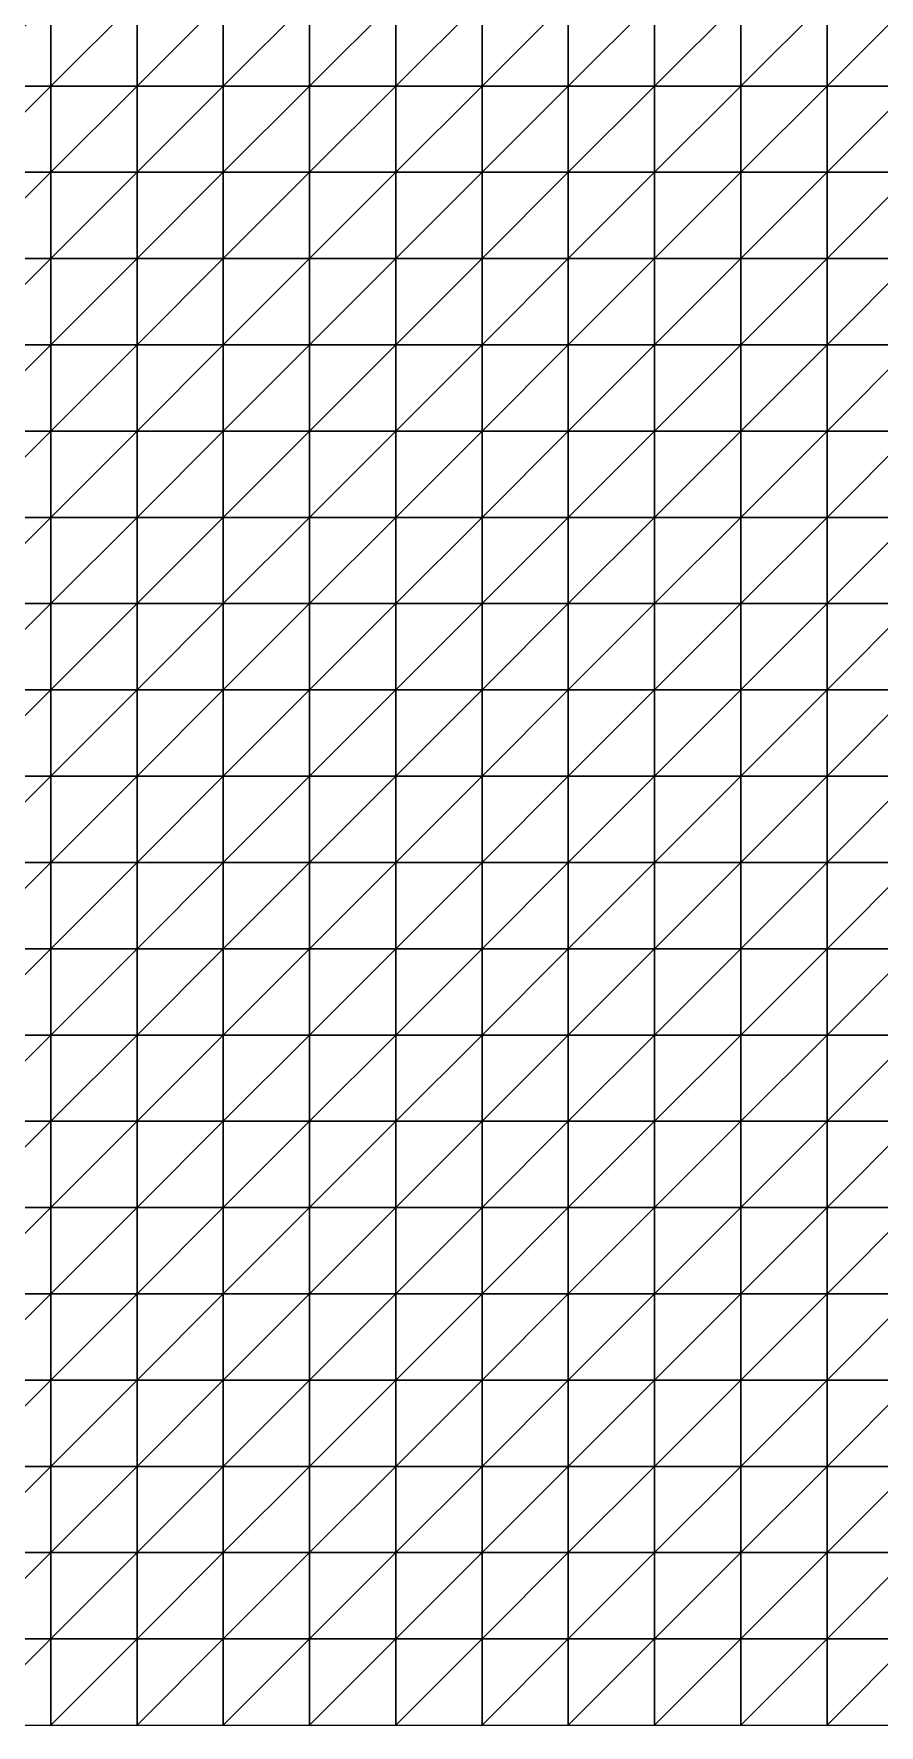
# Model space of a CAD drawing. Header units: metres. Extents: x 351000 to 353000, y 7455000 to 7457000.
# Drawn here: x 351245.1 to 351490.1, y 7455000 to 7455490.1 of the extents above; entities that cross this region are included whole.
import ezdxf

# ---------------------------------------------------------------- set-up
doc = ezdxf.new("R2010")
doc.units = ezdxf.units.M

msp = doc.modelspace()

# ---------------------------------------------------------------- linework, layer by layer
at = {"layer": 'BASE_OF_LEACHED_CAP_BOLC'}
for points in [[(351225, 7455475, 1185.49), (351250, 7455475, 1190.84), (351250, 7455500, 1188.59)], [(351225, 7455475, 1185.49), (351250, 7455500, 1188.59), (351225, 7455500, 1183.49)], [(351250, 7455475, 1190.84), (351275, 7455475, 1197.36), (351275, 7455500, 1195.37)], [(351250, 7455475, 1190.84), (351275, 7455500, 1195.37), (351250, 7455500, 1188.59)], [(351275, 7455475, 1197.36), (351300, 7455475, 1203.78), (351300, 7455500, 1202.54)], [(351275, 7455475, 1197.36), (351300, 7455500, 1202.54), (351275, 7455500, 1195.37)], [(351300, 7455475, 1203.78), (351325, 7455475, 1208.96), (351325, 7455500, 1208.81)], [(351300, 7455475, 1203.78), (351325, 7455500, 1208.81), (351300, 7455500, 1202.54)], [(351325, 7455475, 1208.96), (351350, 7455475, 1212.19), (351350, 7455500, 1213.22)], [(351325, 7455475, 1208.96), (351350, 7455500, 1213.22), (351325, 7455500, 1208.81)], [(351350, 7455475, 1212.19), (351375, 7455475, 1213.37), (351375, 7455500, 1215.43)], [(351350, 7455475, 1212.19), (351375, 7455500, 1215.43), (351350, 7455500, 1213.22)], [(351375, 7455475, 1213.37), (351400, 7455475, 1213), (351400, 7455500, 1215.73)], [(351375, 7455475, 1213.37), (351400, 7455500, 1215.73), (351375, 7455500, 1215.43)], [(351400, 7455475, 1213), (351425, 7455475, 1211.97), (351425, 7455500, 1214.85)], [(351400, 7455475, 1213), (351425, 7455500, 1214.85), (351400, 7455500, 1215.73)], [(351425, 7455475, 1211.97), (351450, 7455475, 1211.22), (351450, 7455500, 1213.76)], [(351425, 7455475, 1211.97), (351450, 7455500, 1213.76), (351425, 7455500, 1214.85)], [(351450, 7455475, 1211.22), (351475, 7455475, 1211.49), (351475, 7455500, 1213.32)], [(351450, 7455475, 1211.22), (351475, 7455500, 1213.32), (351450, 7455500, 1213.76)], [(351475, 7455475, 1211.49), (351500, 7455475, 1213.04), (351500, 7455500, 1213.97)], [(351475, 7455475, 1211.49), (351500, 7455500, 1213.97), (351475, 7455500, 1213.32)], [(351225, 7455450, 1189.82), (351250, 7455450, 1195.02), (351250, 7455475, 1190.84)], [(351225, 7455450, 1189.82), (351250, 7455475, 1190.84), (351225, 7455475, 1185.49)], [(351250, 7455450, 1195.02), (351275, 7455450, 1200.8), (351275, 7455475, 1197.36)], [(351250, 7455450, 1195.02), (351275, 7455475, 1197.36), (351250, 7455475, 1190.84)], [(351275, 7455450, 1200.8), (351300, 7455450, 1206), (351300, 7455475, 1203.78)], [(351275, 7455450, 1200.8), (351300, 7455475, 1203.78), (351275, 7455475, 1197.36)], [(351300, 7455450, 1206), (351325, 7455450, 1209.66), (351325, 7455475, 1208.96)], [(351300, 7455450, 1206), (351325, 7455475, 1208.96), (351300, 7455475, 1203.78)], [(351325, 7455450, 1209.66), (351350, 7455450, 1211.36), (351350, 7455475, 1212.19)], [(351325, 7455450, 1209.66), (351350, 7455475, 1212.19), (351325, 7455475, 1208.96)], [(351350, 7455450, 1211.36), (351375, 7455450, 1211.29), (351375, 7455475, 1213.37)], [(351350, 7455450, 1211.36), (351375, 7455475, 1213.37), (351350, 7455475, 1212.19)], [(351375, 7455450, 1211.29), (351400, 7455450, 1210.16), (351400, 7455475, 1213)], [(351375, 7455450, 1211.29), (351400, 7455475, 1213), (351375, 7455475, 1213.37)], [(351400, 7455450, 1210.16), (351425, 7455450, 1208.97), (351425, 7455475, 1211.97)], [(351400, 7455450, 1210.16), (351425, 7455475, 1211.97), (351400, 7455475, 1213)], [(351425, 7455450, 1208.97), (351450, 7455450, 1208.64), (351450, 7455475, 1211.22)], [(351425, 7455450, 1208.97), (351450, 7455475, 1211.22), (351425, 7455475, 1211.97)], [(351450, 7455450, 1208.64), (351475, 7455450, 1209.77), (351475, 7455475, 1211.49)], [(351450, 7455450, 1208.64), (351475, 7455475, 1211.49), (351450, 7455475, 1211.22)], [(351475, 7455450, 1209.77), (351500, 7455450, 1212.38), (351500, 7455475, 1213.04)], [(351475, 7455450, 1209.77), (351500, 7455475, 1213.04), (351475, 7455475, 1211.49)], [(351225, 7455425, 1195.57), (351250, 7455425, 1200.26), (351250, 7455450, 1195.02)], [(351225, 7455425, 1195.57), (351250, 7455450, 1195.02), (351225, 7455450, 1189.82)], [(351250, 7455425, 1200.26), (351275, 7455425, 1204.97), (351275, 7455450, 1200.8)], [(351250, 7455425, 1200.26), (351275, 7455450, 1200.8), (351250, 7455450, 1195.02)], [(351275, 7455425, 1204.97), (351300, 7455425, 1208.64), (351300, 7455450, 1206)], [(351275, 7455425, 1204.97), (351300, 7455450, 1206), (351275, 7455450, 1200.8)], [(351300, 7455425, 1208.64), (351325, 7455425, 1210.57), (351325, 7455450, 1209.66)], [(351300, 7455425, 1208.64), (351325, 7455450, 1209.66), (351300, 7455450, 1206)], [(351325, 7455425, 1210.57), (351350, 7455425, 1210.63), (351350, 7455450, 1211.36)], [(351325, 7455425, 1210.57), (351350, 7455450, 1211.36), (351325, 7455450, 1209.66)], [(351350, 7455425, 1210.63), (351375, 7455425, 1209.31), (351375, 7455450, 1211.29)], [(351350, 7455425, 1210.63), (351375, 7455450, 1211.29), (351350, 7455450, 1211.36)], [(351375, 7455425, 1209.31), (351400, 7455425, 1207.52), (351400, 7455450, 1210.16)], [(351375, 7455425, 1209.31), (351400, 7455450, 1210.16), (351375, 7455450, 1211.29)], [(351400, 7455425, 1207.52), (351425, 7455425, 1206.32), (351425, 7455450, 1208.97)], [(351400, 7455425, 1207.52), (351425, 7455450, 1208.97), (351400, 7455450, 1210.16)], [(351425, 7455425, 1206.32), (351450, 7455425, 1206.6), (351450, 7455450, 1208.64)], [(351425, 7455425, 1206.32), (351450, 7455450, 1208.64), (351425, 7455450, 1208.97)], [(351450, 7455425, 1206.6), (351475, 7455425, 1208.76), (351475, 7455450, 1209.77)], [(351450, 7455425, 1206.6), (351475, 7455450, 1209.77), (351450, 7455450, 1208.64)], [(351475, 7455425, 1208.76), (351500, 7455425, 1212.63), (351500, 7455450, 1212.38)], [(351475, 7455425, 1208.76), (351500, 7455450, 1212.38), (351475, 7455450, 1209.77)], [(351225, 7455400, 1201.69), (351250, 7455400, 1205.67), (351250, 7455425, 1200.26)], [(351225, 7455400, 1201.69), (351250, 7455425, 1200.26), (351225, 7455425, 1195.57)], [(351250, 7455400, 1205.67), (351275, 7455400, 1209.16), (351275, 7455425, 1204.97)], [(351250, 7455400, 1205.67), (351275, 7455425, 1204.97), (351250, 7455425, 1200.26)], [(351275, 7455400, 1209.16), (351300, 7455400, 1211.26), (351300, 7455425, 1208.64)], [(351275, 7455400, 1209.16), (351300, 7455425, 1208.64), (351275, 7455425, 1204.97)], [(351300, 7455400, 1211.26), (351325, 7455400, 1211.53), (351325, 7455425, 1210.57)], [(351300, 7455400, 1211.26), (351325, 7455425, 1210.57), (351300, 7455425, 1208.64)], [(351325, 7455400, 1211.53), (351350, 7455400, 1210.12), (351350, 7455425, 1210.63)], [(351325, 7455400, 1211.53), (351350, 7455425, 1210.63), (351325, 7455425, 1210.57)], [(351350, 7455400, 1210.12), (351375, 7455400, 1207.79), (351375, 7455425, 1209.31)], [(351350, 7455400, 1210.12), (351375, 7455425, 1209.31), (351350, 7455425, 1210.63)], [(351375, 7455400, 1207.79), (351400, 7455400, 1205.61), (351400, 7455425, 1207.52)], [(351375, 7455400, 1207.79), (351400, 7455425, 1207.52), (351375, 7455425, 1209.31)], [(351400, 7455400, 1205.61), (351425, 7455400, 1204.69), (351425, 7455425, 1206.32)], [(351400, 7455400, 1205.61), (351425, 7455425, 1206.32), (351400, 7455425, 1207.52)], [(351425, 7455400, 1204.69), (351450, 7455400, 1205.79), (351450, 7455425, 1206.6)], [(351425, 7455400, 1204.69), (351450, 7455425, 1206.6), (351425, 7455425, 1206.32)], [(351450, 7455400, 1205.79), (351475, 7455400, 1209.16), (351475, 7455425, 1208.76)], [(351450, 7455400, 1205.79), (351475, 7455425, 1208.76), (351450, 7455425, 1206.6)], [(351475, 7455400, 1209.16), (351500, 7455400, 1214.38), (351500, 7455425, 1212.63)], [(351475, 7455400, 1209.16), (351500, 7455425, 1212.63), (351475, 7455425, 1208.76)], [(351225, 7455375, 1207.26), (351250, 7455375, 1210.54), (351250, 7455400, 1205.67)], [(351225, 7455375, 1207.26), (351250, 7455400, 1205.67), (351225, 7455400, 1201.69)], [(351250, 7455375, 1210.54), (351275, 7455375, 1212.92), (351275, 7455400, 1209.16)], [(351250, 7455375, 1210.54), (351275, 7455400, 1209.16), (351250, 7455400, 1205.67)], [(351275, 7455375, 1212.92), (351300, 7455375, 1213.59), (351300, 7455400, 1211.26)], [(351275, 7455375, 1212.92), (351300, 7455400, 1211.26), (351275, 7455400, 1209.16)], [(351300, 7455375, 1213.59), (351325, 7455375, 1212.61), (351325, 7455400, 1211.53)], [(351300, 7455375, 1213.59), (351325, 7455400, 1211.53), (351300, 7455400, 1211.26)], [(351325, 7455375, 1212.61), (351350, 7455375, 1210.14), (351350, 7455400, 1210.12)], [(351325, 7455375, 1212.61), (351350, 7455400, 1210.12), (351325, 7455400, 1211.53)], [(351350, 7455375, 1210.14), (351375, 7455375, 1207.22), (351375, 7455400, 1207.79)], [(351350, 7455375, 1210.14), (351375, 7455400, 1207.79), (351350, 7455400, 1210.12)], [(351375, 7455375, 1207.22), (351400, 7455375, 1205.05), (351400, 7455400, 1205.61)], [(351375, 7455375, 1207.22), (351400, 7455400, 1205.61), (351375, 7455400, 1207.79)], [(351400, 7455375, 1205.05), (351425, 7455375, 1204.7), (351425, 7455400, 1204.69)], [(351400, 7455375, 1205.05), (351425, 7455400, 1204.69), (351400, 7455400, 1205.61)], [(351425, 7455375, 1204.7), (351450, 7455375, 1206.83), (351450, 7455400, 1205.79)], [(351425, 7455375, 1204.7), (351450, 7455400, 1205.79), (351425, 7455400, 1204.69)], [(351450, 7455375, 1206.83), (351475, 7455375, 1211.47), (351475, 7455400, 1209.16)], [(351450, 7455375, 1206.83), (351475, 7455400, 1209.16), (351450, 7455400, 1205.79)], [(351475, 7455375, 1211.47), (351500, 7455375, 1217.99), (351500, 7455400, 1214.38)], [(351475, 7455375, 1211.47), (351500, 7455400, 1214.38), (351475, 7455400, 1209.16)], [(351225, 7455350, 1211.67), (351250, 7455350, 1214.47), (351250, 7455375, 1210.54)], [(351225, 7455350, 1211.67), (351250, 7455375, 1210.54), (351225, 7455375, 1207.26)], [(351250, 7455350, 1214.47), (351275, 7455350, 1216.09), (351275, 7455375, 1212.92)], [(351250, 7455350, 1214.47), (351275, 7455375, 1212.92), (351250, 7455375, 1210.54)], [(351275, 7455350, 1216.09), (351300, 7455350, 1215.94), (351300, 7455375, 1213.59)], [(351275, 7455350, 1216.09), (351300, 7455375, 1213.59), (351275, 7455375, 1212.92)], [(351300, 7455350, 1215.94), (351325, 7455350, 1214.05), (351325, 7455375, 1212.61)], [(351300, 7455350, 1215.94), (351325, 7455375, 1212.61), (351300, 7455375, 1213.59)], [(351325, 7455350, 1214.05), (351350, 7455350, 1211.06), (351350, 7455375, 1210.14)], [(351325, 7455350, 1214.05), (351350, 7455375, 1210.14), (351325, 7455375, 1212.61)], [(351350, 7455350, 1211.06), (351375, 7455350, 1208.07), (351375, 7455375, 1207.22)], [(351350, 7455350, 1211.06), (351375, 7455375, 1207.22), (351350, 7455375, 1210.14)], [(351375, 7455350, 1208.07), (351400, 7455350, 1206.32), (351400, 7455375, 1205.05)], [(351375, 7455350, 1208.07), (351400, 7455375, 1205.05), (351375, 7455375, 1207.22)], [(351400, 7455350, 1206.32), (351425, 7455350, 1206.81), (351425, 7455375, 1204.7)], [(351400, 7455350, 1206.32), (351425, 7455375, 1204.7), (351400, 7455375, 1205.05)], [(351425, 7455350, 1206.81), (351450, 7455350, 1210.05), (351450, 7455375, 1206.83)], [(351425, 7455350, 1206.81), (351450, 7455375, 1206.83), (351425, 7455375, 1204.7)], [(351450, 7455350, 1210.05), (351475, 7455350, 1215.86), (351475, 7455375, 1211.47)], [(351450, 7455350, 1210.05), (351475, 7455375, 1211.47), (351450, 7455375, 1206.83)], [(351475, 7455350, 1215.86), (351500, 7455350, 1223.43), (351500, 7455375, 1217.99)], [(351475, 7455350, 1215.86), (351500, 7455375, 1217.99), (351475, 7455375, 1211.47)], [(351225, 7455325, 1214.72), (351250, 7455325, 1217.4), (351250, 7455350, 1214.47)], [(351225, 7455325, 1214.72), (351250, 7455350, 1214.47), (351225, 7455350, 1211.67)], [(351250, 7455325, 1217.4), (351275, 7455325, 1218.72), (351275, 7455350, 1216.09)], [(351250, 7455325, 1217.4), (351275, 7455350, 1216.09), (351250, 7455350, 1214.47)], [(351275, 7455325, 1218.72), (351300, 7455325, 1218.22), (351300, 7455350, 1215.94)], [(351275, 7455325, 1218.72), (351300, 7455350, 1215.94), (351275, 7455350, 1216.09)], [(351300, 7455325, 1218.22), (351325, 7455325, 1216.11), (351325, 7455350, 1214.05)], [(351300, 7455325, 1218.22), (351325, 7455350, 1214.05), (351300, 7455350, 1215.94)], [(351325, 7455325, 1216.11), (351350, 7455325, 1213.17), (351350, 7455350, 1211.06)], [(351325, 7455325, 1216.11), (351350, 7455350, 1211.06), (351325, 7455350, 1214.05)], [(351350, 7455325, 1213.17), (351375, 7455325, 1210.59), (351375, 7455350, 1208.07)], [(351350, 7455325, 1213.17), (351375, 7455350, 1208.07), (351350, 7455350, 1211.06)], [(351375, 7455325, 1210.59), (351400, 7455325, 1209.59), (351400, 7455350, 1206.32)], [(351375, 7455325, 1210.59), (351400, 7455350, 1206.32), (351375, 7455350, 1208.07)], [(351400, 7455325, 1209.59), (351425, 7455325, 1211.06), (351425, 7455350, 1206.81)], [(351400, 7455325, 1209.59), (351425, 7455350, 1206.81), (351400, 7455350, 1206.32)], [(351425, 7455325, 1211.06), (351450, 7455325, 1215.33), (351450, 7455350, 1210.05)], [(351425, 7455325, 1211.06), (351450, 7455350, 1210.05), (351425, 7455350, 1206.81)], [(351450, 7455325, 1215.33), (351475, 7455325, 1222.03), (351475, 7455350, 1215.86)], [(351450, 7455325, 1215.33), (351475, 7455350, 1215.86), (351450, 7455350, 1210.05)], [(351475, 7455325, 1222.03), (351500, 7455325, 1230.21), (351500, 7455350, 1223.43)], [(351475, 7455325, 1222.03), (351500, 7455350, 1223.43), (351475, 7455350, 1215.86)], [(351225, 7455300, 1216.53), (351250, 7455300, 1219.51), (351250, 7455325, 1217.4)], [(351225, 7455300, 1216.53), (351250, 7455325, 1217.4), (351225, 7455325, 1214.72)], [(351250, 7455300, 1219.51), (351275, 7455300, 1221.02), (351275, 7455325, 1218.72)], [(351250, 7455300, 1219.51), (351275, 7455325, 1218.72), (351250, 7455325, 1217.4)], [(351275, 7455300, 1221.02), (351300, 7455300, 1220.71), (351300, 7455325, 1218.22)], [(351275, 7455300, 1221.02), (351300, 7455325, 1218.22), (351275, 7455325, 1218.72)], [(351300, 7455300, 1220.71), (351325, 7455300, 1218.89), (351325, 7455325, 1216.11)], [(351300, 7455300, 1220.71), (351325, 7455325, 1216.11), (351300, 7455325, 1218.22)], [(351325, 7455300, 1218.89), (351350, 7455300, 1216.48), (351350, 7455325, 1213.17)], [(351325, 7455300, 1218.89), (351350, 7455325, 1213.17), (351325, 7455325, 1216.11)], [(351350, 7455300, 1216.48), (351375, 7455300, 1214.67), (351375, 7455325, 1210.59)], [(351350, 7455300, 1216.48), (351375, 7455325, 1210.59), (351350, 7455325, 1213.17)], [(351375, 7455300, 1214.67), (351400, 7455300, 1214.59), (351400, 7455325, 1209.59)], [(351375, 7455300, 1214.67), (351400, 7455325, 1209.59), (351375, 7455325, 1210.59)], [(351400, 7455300, 1214.59), (351425, 7455300, 1217.01), (351425, 7455325, 1211.06)], [(351400, 7455300, 1214.59), (351425, 7455325, 1211.06), (351400, 7455325, 1209.59)], [(351425, 7455300, 1217.01), (351450, 7455300, 1222.06), (351450, 7455325, 1215.33)], [(351425, 7455300, 1217.01), (351450, 7455325, 1215.33), (351425, 7455325, 1211.06)], [(351450, 7455300, 1222.06), (351475, 7455300, 1229.21), (351475, 7455325, 1222.03)], [(351450, 7455300, 1222.06), (351475, 7455325, 1222.03), (351450, 7455325, 1215.33)], [(351475, 7455300, 1229.21), (351500, 7455300, 1237.44), (351500, 7455325, 1230.21)], [(351475, 7455300, 1229.21), (351500, 7455325, 1230.21), (351475, 7455325, 1222.03)], [(351225, 7455275, 1217.46), (351250, 7455275, 1221.09), (351250, 7455300, 1219.51)], [(351225, 7455275, 1217.46), (351250, 7455300, 1219.51), (351225, 7455300, 1216.53)], [(351250, 7455275, 1221.09), (351275, 7455275, 1223.15), (351275, 7455300, 1221.02)], [(351250, 7455275, 1221.09), (351275, 7455300, 1221.02), (351250, 7455300, 1219.51)], [(351275, 7455275, 1223.15), (351300, 7455275, 1223.41), (351300, 7455300, 1220.71)], [(351275, 7455275, 1223.15), (351300, 7455300, 1220.71), (351275, 7455300, 1221.02)], [(351300, 7455275, 1223.41), (351325, 7455275, 1222.26), (351325, 7455300, 1218.89)], [(351300, 7455275, 1223.41), (351325, 7455300, 1218.89), (351300, 7455300, 1220.71)], [(351325, 7455275, 1222.26), (351350, 7455275, 1220.66), (351350, 7455300, 1216.48)], [(351325, 7455275, 1222.26), (351350, 7455300, 1216.48), (351325, 7455300, 1218.89)], [(351350, 7455275, 1220.66), (351375, 7455275, 1219.77), (351375, 7455300, 1214.67)], [(351350, 7455275, 1220.66), (351375, 7455300, 1214.67), (351350, 7455300, 1216.48)], [(351375, 7455275, 1219.77), (351400, 7455275, 1220.61), (351400, 7455300, 1214.59)], [(351375, 7455275, 1219.77), (351400, 7455300, 1214.59), (351375, 7455300, 1214.67)], [(351400, 7455275, 1220.61), (351425, 7455275, 1223.77), (351425, 7455300, 1217.01)], [(351400, 7455275, 1220.61), (351425, 7455300, 1217.01), (351400, 7455300, 1214.59)], [(351425, 7455275, 1223.77), (351450, 7455275, 1229.22), (351450, 7455300, 1222.06)], [(351425, 7455275, 1223.77), (351450, 7455300, 1222.06), (351425, 7455300, 1217.01)], [(351450, 7455275, 1229.22), (351475, 7455275, 1236.32), (351475, 7455300, 1229.21)], [(351450, 7455275, 1229.22), (351475, 7455300, 1229.21), (351450, 7455300, 1222.06)], [(351475, 7455275, 1236.32), (351500, 7455275, 1244), (351500, 7455300, 1237.44)], [(351475, 7455275, 1236.32), (351500, 7455300, 1237.44), (351475, 7455300, 1229.21)], [(351225, 7455250, 1217.9), (351250, 7455250, 1222.33), (351250, 7455275, 1221.09)], [(351225, 7455250, 1217.9), (351250, 7455275, 1221.09), (351225, 7455275, 1217.46)], [(351250, 7455250, 1222.33), (351275, 7455250, 1225.11), (351275, 7455275, 1223.15)], [(351250, 7455250, 1222.33), (351275, 7455275, 1223.15), (351250, 7455275, 1221.09)], [(351275, 7455250, 1225.11), (351300, 7455250, 1226.08), (351300, 7455275, 1223.41)], [(351275, 7455250, 1225.11), (351300, 7455275, 1223.41), (351275, 7455275, 1223.15)], [(351300, 7455250, 1226.08), (351325, 7455250, 1225.72), (351325, 7455275, 1222.26)], [(351300, 7455250, 1226.08), (351325, 7455275, 1222.26), (351300, 7455275, 1223.41)], [(351325, 7455250, 1225.72), (351350, 7455250, 1224.99), (351350, 7455275, 1220.66)], [(351325, 7455250, 1225.72), (351350, 7455275, 1220.66), (351325, 7455275, 1222.26)], [(351350, 7455250, 1224.99), (351375, 7455250, 1224.97), (351375, 7455275, 1219.77)], [(351350, 7455250, 1224.99), (351375, 7455275, 1219.77), (351350, 7455275, 1220.66)], [(351375, 7455250, 1224.97), (351400, 7455250, 1226.56), (351400, 7455275, 1220.61)], [(351375, 7455250, 1224.97), (351400, 7455275, 1220.61), (351375, 7455275, 1219.77)], [(351400, 7455250, 1226.56), (351425, 7455250, 1230.16), (351425, 7455275, 1223.77)], [(351400, 7455250, 1226.56), (351425, 7455275, 1223.77), (351400, 7455275, 1220.61)], [(351425, 7455250, 1230.16), (351450, 7455250, 1235.59), (351450, 7455275, 1229.22)], [(351425, 7455250, 1230.16), (351450, 7455275, 1229.22), (351425, 7455275, 1223.77)], [(351450, 7455250, 1235.59), (351475, 7455250, 1242.13), (351475, 7455275, 1236.32)], [(351450, 7455250, 1235.59), (351475, 7455275, 1236.32), (351450, 7455275, 1229.22)], [(351475, 7455250, 1242.13), (351500, 7455250, 1248.76), (351500, 7455275, 1244)], [(351475, 7455250, 1242.13), (351500, 7455275, 1244), (351475, 7455275, 1236.32)], [(351225, 7455225, 1218.12), (351250, 7455225, 1223.24), (351250, 7455250, 1222.33)], [(351225, 7455225, 1218.12), (351250, 7455250, 1222.33), (351225, 7455250, 1217.9)], [(351250, 7455225, 1223.24), (351275, 7455225, 1226.63), (351275, 7455250, 1225.11)], [(351250, 7455225, 1223.24), (351275, 7455250, 1225.11), (351250, 7455250, 1222.33)], [(351275, 7455225, 1226.63), (351300, 7455225, 1228.21), (351300, 7455250, 1226.08)], [(351275, 7455225, 1226.63), (351300, 7455250, 1226.08), (351275, 7455250, 1225.11)], [(351300, 7455225, 1228.21), (351325, 7455225, 1228.52), (351325, 7455250, 1225.72)], [(351300, 7455225, 1228.21), (351325, 7455250, 1225.72), (351300, 7455250, 1226.08)], [(351325, 7455225, 1228.52), (351350, 7455225, 1228.5), (351350, 7455250, 1224.99)], [(351325, 7455225, 1228.52), (351350, 7455250, 1224.99), (351325, 7455250, 1225.72)], [(351350, 7455225, 1228.5), (351375, 7455225, 1229.16), (351375, 7455250, 1224.97)], [(351350, 7455225, 1228.5), (351375, 7455250, 1224.97), (351350, 7455250, 1224.99)], [(351375, 7455225, 1229.16), (351400, 7455225, 1231.22), (351400, 7455250, 1226.56)], [(351375, 7455225, 1229.16), (351400, 7455250, 1226.56), (351375, 7455250, 1224.97)], [(351400, 7455225, 1231.22), (351425, 7455225, 1234.93), (351425, 7455250, 1230.16)], [(351400, 7455225, 1231.22), (351425, 7455250, 1230.16), (351400, 7455250, 1226.56)], [(351425, 7455225, 1234.93), (351450, 7455225, 1239.97), (351450, 7455250, 1235.59)], [(351425, 7455225, 1234.93), (351450, 7455250, 1235.59), (351425, 7455250, 1230.16)], [(351450, 7455225, 1239.97), (351475, 7455225, 1245.6), (351475, 7455250, 1242.13)], [(351450, 7455225, 1239.97), (351475, 7455250, 1242.13), (351450, 7455250, 1235.59)], [(351475, 7455225, 1245.6), (351500, 7455225, 1250.85), (351500, 7455250, 1248.76)], [(351475, 7455225, 1245.6), (351500, 7455250, 1248.76), (351475, 7455250, 1242.13)], [(351225, 7455200, 1218.13), (351250, 7455200, 1223.6), (351250, 7455225, 1223.24)], [(351225, 7455200, 1218.13), (351250, 7455225, 1223.24), (351225, 7455225, 1218.12)], [(351250, 7455200, 1223.6), (351275, 7455200, 1227.25), (351275, 7455225, 1226.63)], [(351250, 7455200, 1223.6), (351275, 7455225, 1226.63), (351250, 7455225, 1223.24)], [(351275, 7455200, 1227.25), (351300, 7455200, 1229.11), (351300, 7455225, 1228.21)], [(351275, 7455200, 1227.25), (351300, 7455225, 1228.21), (351275, 7455225, 1226.63)], [(351300, 7455200, 1229.11), (351325, 7455200, 1229.78), (351325, 7455225, 1228.52)], [(351300, 7455200, 1229.11), (351325, 7455225, 1228.52), (351300, 7455225, 1228.21)], [(351325, 7455200, 1229.78), (351350, 7455200, 1230.19), (351350, 7455225, 1228.5)], [(351325, 7455200, 1229.78), (351350, 7455225, 1228.5), (351325, 7455225, 1228.52)], [(351350, 7455200, 1230.19), (351375, 7455200, 1231.24), (351375, 7455225, 1229.16)], [(351350, 7455200, 1230.19), (351375, 7455225, 1229.16), (351350, 7455225, 1228.5)], [(351375, 7455200, 1231.24), (351400, 7455200, 1233.5), (351400, 7455225, 1231.22)], [(351375, 7455200, 1231.24), (351400, 7455225, 1231.22), (351375, 7455225, 1229.16)], [(351400, 7455200, 1233.5), (351425, 7455200, 1237.05), (351425, 7455225, 1234.93)], [(351400, 7455200, 1233.5), (351425, 7455225, 1234.93), (351400, 7455225, 1231.22)], [(351425, 7455200, 1237.05), (351450, 7455200, 1241.47), (351450, 7455225, 1239.97)], [(351425, 7455200, 1237.05), (351450, 7455225, 1239.97), (351425, 7455225, 1234.93)], [(351450, 7455200, 1241.47), (351475, 7455200, 1246.01), (351475, 7455225, 1245.6)], [(351450, 7455200, 1241.47), (351475, 7455225, 1245.6), (351450, 7455225, 1239.97)], [(351475, 7455200, 1246.01), (351500, 7455200, 1249.82), (351500, 7455225, 1250.85)], [(351475, 7455200, 1246.01), (351500, 7455225, 1250.85), (351475, 7455225, 1245.6)], [(351225, 7455175, 1217.77), (351250, 7455175, 1223.05), (351250, 7455200, 1223.6)], [(351225, 7455175, 1217.77), (351250, 7455200, 1223.6), (351225, 7455200, 1218.13)], [(351250, 7455175, 1223.05), (351275, 7455175, 1226.44), (351275, 7455200, 1227.25)], [(351250, 7455175, 1223.05), (351275, 7455200, 1227.25), (351250, 7455200, 1223.6)], [(351275, 7455175, 1226.44), (351300, 7455175, 1228.11), (351300, 7455200, 1229.11)], [(351275, 7455175, 1226.44), (351300, 7455200, 1229.11), (351275, 7455200, 1227.25)], [(351300, 7455175, 1228.11), (351325, 7455175, 1228.75), (351325, 7455200, 1229.78)], [(351300, 7455175, 1228.11), (351325, 7455200, 1229.78), (351300, 7455200, 1229.11)], [(351325, 7455175, 1228.75), (351350, 7455175, 1229.26), (351350, 7455200, 1230.19)], [(351325, 7455175, 1228.75), (351350, 7455200, 1230.19), (351325, 7455200, 1229.78)], [(351350, 7455175, 1229.26), (351375, 7455175, 1230.43), (351375, 7455200, 1231.24)], [(351350, 7455175, 1229.26), (351375, 7455200, 1231.24), (351350, 7455200, 1230.19)], [(351375, 7455175, 1230.43), (351400, 7455175, 1232.68), (351400, 7455200, 1233.5)], [(351375, 7455175, 1230.43), (351400, 7455200, 1233.5), (351375, 7455200, 1231.24)], [(351400, 7455175, 1232.68), (351425, 7455175, 1235.93), (351425, 7455200, 1237.05)], [(351400, 7455175, 1232.68), (351425, 7455200, 1237.05), (351400, 7455200, 1233.5)], [(351425, 7455175, 1235.93), (351450, 7455175, 1239.68), (351450, 7455200, 1241.47)], [(351425, 7455175, 1235.93), (351450, 7455200, 1241.47), (351425, 7455200, 1237.05)], [(351450, 7455175, 1239.68), (351475, 7455175, 1243.2), (351475, 7455200, 1246.01)], [(351450, 7455175, 1239.68), (351475, 7455200, 1246.01), (351450, 7455200, 1241.47)], [(351475, 7455175, 1243.2), (351500, 7455175, 1245.75), (351500, 7455200, 1249.82)], [(351475, 7455175, 1243.2), (351500, 7455200, 1249.82), (351475, 7455200, 1246.01)], [(351225, 7455150, 1216.71), (351250, 7455150, 1221.19), (351250, 7455175, 1223.05)], [(351225, 7455150, 1216.71), (351250, 7455175, 1223.05), (351225, 7455175, 1217.77)], [(351250, 7455150, 1221.19), (351275, 7455150, 1223.77), (351275, 7455175, 1226.44)], [(351250, 7455150, 1221.19), (351275, 7455175, 1226.44), (351250, 7455175, 1223.05)], [(351275, 7455150, 1223.77), (351300, 7455150, 1224.8), (351300, 7455175, 1228.11)], [(351275, 7455150, 1223.77), (351300, 7455175, 1228.11), (351275, 7455175, 1226.44)], [(351300, 7455150, 1224.8), (351325, 7455150, 1225.03), (351325, 7455175, 1228.75)], [(351300, 7455150, 1224.8), (351325, 7455175, 1228.75), (351300, 7455175, 1228.11)], [(351325, 7455150, 1225.03), (351350, 7455150, 1225.35), (351350, 7455175, 1229.26)], [(351325, 7455150, 1225.03), (351350, 7455175, 1229.26), (351325, 7455175, 1228.75)], [(351350, 7455150, 1225.35), (351375, 7455150, 1226.45), (351375, 7455175, 1230.43)], [(351350, 7455150, 1225.35), (351375, 7455175, 1230.43), (351350, 7455175, 1229.26)], [(351375, 7455150, 1226.45), (351400, 7455150, 1228.59), (351400, 7455175, 1232.68)], [(351375, 7455150, 1226.45), (351400, 7455175, 1232.68), (351375, 7455175, 1230.43)], [(351400, 7455150, 1228.59), (351425, 7455150, 1231.55), (351425, 7455175, 1235.93)], [(351400, 7455150, 1228.59), (351425, 7455175, 1235.93), (351400, 7455175, 1232.68)], [(351425, 7455150, 1231.55), (351450, 7455150, 1234.76), (351450, 7455175, 1239.68)], [(351425, 7455150, 1231.55), (351450, 7455175, 1239.68), (351425, 7455175, 1235.93)], [(351450, 7455150, 1234.76), (351475, 7455150, 1237.51), (351475, 7455175, 1243.2)], [(351450, 7455150, 1234.76), (351475, 7455175, 1243.2), (351450, 7455175, 1239.68)], [(351475, 7455150, 1237.51), (351500, 7455150, 1239.18), (351500, 7455175, 1245.75)], [(351475, 7455150, 1237.51), (351500, 7455175, 1245.75), (351475, 7455175, 1243.2)], [(351225, 7455125, 1214.7), (351250, 7455125, 1217.83), (351250, 7455150, 1221.19)], [(351225, 7455125, 1214.7), (351250, 7455150, 1221.19), (351225, 7455150, 1216.71)], [(351250, 7455125, 1217.83), (351275, 7455125, 1219.14), (351275, 7455150, 1223.77)], [(351250, 7455125, 1217.83), (351275, 7455150, 1223.77), (351250, 7455150, 1221.19)], [(351275, 7455125, 1219.14), (351300, 7455125, 1219.14), (351300, 7455150, 1224.8)], [(351275, 7455125, 1219.14), (351300, 7455150, 1224.8), (351275, 7455150, 1223.77)], [(351300, 7455125, 1219.14), (351325, 7455125, 1218.7), (351325, 7455150, 1225.03)], [(351300, 7455125, 1219.14), (351325, 7455150, 1225.03), (351300, 7455150, 1224.8)], [(351325, 7455125, 1218.7), (351350, 7455125, 1218.67), (351350, 7455150, 1225.35)], [(351325, 7455125, 1218.7), (351350, 7455150, 1225.35), (351325, 7455150, 1225.03)], [(351350, 7455125, 1218.67), (351375, 7455125, 1219.63), (351375, 7455150, 1226.45)], [(351350, 7455125, 1218.67), (351375, 7455150, 1226.45), (351350, 7455150, 1225.35)], [(351375, 7455125, 1219.63), (351400, 7455125, 1221.68), (351400, 7455150, 1228.59)], [(351375, 7455125, 1219.63), (351400, 7455150, 1228.59), (351375, 7455150, 1226.45)], [(351400, 7455125, 1221.68), (351425, 7455125, 1224.49), (351425, 7455150, 1231.55)], [(351400, 7455125, 1221.68), (351425, 7455150, 1231.55), (351400, 7455150, 1228.59)], [(351425, 7455125, 1224.49), (351450, 7455125, 1227.4), (351450, 7455150, 1234.76)], [(351425, 7455125, 1224.49), (351450, 7455150, 1234.76), (351425, 7455150, 1231.55)], [(351450, 7455125, 1227.4), (351475, 7455125, 1229.73), (351475, 7455150, 1237.51)], [(351450, 7455125, 1227.4), (351475, 7455150, 1237.51), (351450, 7455150, 1234.76)], [(351475, 7455125, 1229.73), (351500, 7455125, 1230.99), (351500, 7455150, 1239.18)], [(351475, 7455125, 1229.73), (351500, 7455150, 1239.18), (351475, 7455150, 1237.51)], [(351225, 7455100, 1211.68), (351250, 7455100, 1213.09), (351250, 7455125, 1217.83)], [(351225, 7455100, 1211.68), (351250, 7455125, 1217.83), (351225, 7455125, 1214.7)], [(351250, 7455100, 1213.09), (351275, 7455100, 1212.84), (351275, 7455125, 1219.14)], [(351250, 7455100, 1213.09), (351275, 7455125, 1219.14), (351250, 7455125, 1217.83)], [(351275, 7455100, 1212.84), (351300, 7455100, 1211.63), (351300, 7455125, 1219.14)], [(351275, 7455100, 1212.84), (351300, 7455125, 1219.14), (351275, 7455125, 1219.14)], [(351300, 7455100, 1211.63), (351325, 7455100, 1210.41), (351325, 7455125, 1218.7)], [(351300, 7455100, 1211.63), (351325, 7455125, 1218.7), (351300, 7455125, 1219.14)], [(351325, 7455100, 1210.41), (351350, 7455100, 1209.99), (351350, 7455125, 1218.67)], [(351325, 7455100, 1210.41), (351350, 7455125, 1218.67), (351325, 7455125, 1218.7)], [(351350, 7455100, 1209.99), (351375, 7455100, 1210.83), (351375, 7455125, 1219.63)], [(351350, 7455100, 1209.99), (351375, 7455125, 1219.63), (351350, 7455125, 1218.67)], [(351375, 7455100, 1210.83), (351400, 7455100, 1212.9), (351400, 7455125, 1221.68)], [(351375, 7455100, 1210.83), (351400, 7455125, 1221.68), (351375, 7455125, 1219.63)], [(351400, 7455100, 1212.9), (351425, 7455100, 1215.73), (351425, 7455125, 1224.49)], [(351400, 7455100, 1212.9), (351425, 7455125, 1224.49), (351400, 7455125, 1221.68)], [(351425, 7455100, 1215.73), (351450, 7455100, 1218.6), (351450, 7455125, 1227.4)], [(351425, 7455100, 1215.73), (351450, 7455125, 1227.4), (351425, 7455125, 1224.49)], [(351450, 7455100, 1218.6), (351475, 7455100, 1220.88), (351475, 7455125, 1229.73)], [(351450, 7455100, 1218.6), (351475, 7455125, 1229.73), (351450, 7455125, 1227.4)], [(351475, 7455100, 1220.88), (351500, 7455100, 1222.17), (351500, 7455125, 1230.99)], [(351475, 7455100, 1220.88), (351500, 7455125, 1230.99), (351475, 7455125, 1229.73)], [(351225, 7455075, 1207.91), (351250, 7455075, 1207.48), (351250, 7455100, 1213.09)], [(351225, 7455075, 1207.91), (351250, 7455100, 1213.09), (351225, 7455100, 1211.68)], [(351250, 7455075, 1207.48), (351275, 7455075, 1205.62), (351275, 7455100, 1212.84)], [(351250, 7455075, 1207.48), (351275, 7455100, 1212.84), (351250, 7455100, 1213.09)], [(351275, 7455075, 1205.62), (351300, 7455075, 1203.21), (351300, 7455100, 1211.63)], [(351275, 7455075, 1205.62), (351300, 7455100, 1211.63), (351275, 7455100, 1212.84)], [(351300, 7455075, 1203.21), (351325, 7455075, 1201.25), (351325, 7455100, 1210.41)], [(351300, 7455075, 1203.21), (351325, 7455100, 1210.41), (351300, 7455100, 1211.63)], [(351325, 7455075, 1201.25), (351350, 7455075, 1200.51), (351350, 7455100, 1209.99)], [(351325, 7455075, 1201.25), (351350, 7455100, 1209.99), (351325, 7455100, 1210.41)], [(351350, 7455075, 1200.51), (351375, 7455075, 1201.32), (351375, 7455100, 1210.83)], [(351350, 7455075, 1200.51), (351375, 7455100, 1210.83), (351350, 7455100, 1209.99)], [(351375, 7455075, 1201.32), (351400, 7455075, 1203.51), (351400, 7455100, 1212.9)], [(351375, 7455075, 1201.32), (351400, 7455100, 1212.9), (351375, 7455100, 1210.83)], [(351400, 7455075, 1203.51), (351425, 7455075, 1206.49), (351425, 7455100, 1215.73)], [(351400, 7455075, 1203.51), (351425, 7455100, 1215.73), (351400, 7455100, 1212.9)], [(351425, 7455075, 1206.49), (351450, 7455075, 1209.53), (351450, 7455100, 1218.6)], [(351425, 7455075, 1206.49), (351450, 7455100, 1218.6), (351425, 7455100, 1215.73)], [(351450, 7455075, 1209.53), (351475, 7455075, 1212.01), (351475, 7455100, 1220.88)], [(351450, 7455075, 1209.53), (351475, 7455100, 1220.88), (351450, 7455100, 1218.6)], [(351475, 7455075, 1212.01), (351500, 7455075, 1213.65), (351500, 7455100, 1222.17)], [(351475, 7455075, 1212.01), (351500, 7455100, 1222.17), (351475, 7455100, 1220.88)], [(351225, 7455050, 1203.97), (351250, 7455050, 1201.83), (351250, 7455075, 1207.48)], [(351225, 7455050, 1203.97), (351250, 7455075, 1207.48), (351225, 7455075, 1207.91)], [(351250, 7455050, 1201.83), (351275, 7455050, 1198.54), (351275, 7455075, 1205.62)], [(351250, 7455050, 1201.83), (351275, 7455075, 1205.62), (351250, 7455075, 1207.48)], [(351275, 7455050, 1198.54), (351300, 7455050, 1195.12), (351300, 7455075, 1203.21)], [(351275, 7455050, 1198.54), (351300, 7455075, 1203.21), (351275, 7455075, 1205.62)], [(351300, 7455050, 1195.12), (351325, 7455050, 1192.58), (351325, 7455075, 1201.25)], [(351300, 7455050, 1195.12), (351325, 7455075, 1201.25), (351300, 7455075, 1203.21)], [(351325, 7455050, 1192.58), (351350, 7455050, 1191.64), (351350, 7455075, 1200.51)], [(351325, 7455050, 1192.58), (351350, 7455075, 1200.51), (351325, 7455075, 1201.25)], [(351350, 7455050, 1191.64), (351375, 7455050, 1192.49), (351375, 7455075, 1201.32)], [(351350, 7455050, 1191.64), (351375, 7455075, 1201.32), (351350, 7455075, 1200.51)], [(351375, 7455050, 1192.49), (351400, 7455050, 1194.83), (351400, 7455075, 1203.51)], [(351375, 7455050, 1192.49), (351400, 7455075, 1203.51), (351375, 7455075, 1201.32)], [(351400, 7455050, 1194.83), (351425, 7455050, 1197.99), (351425, 7455075, 1206.49)], [(351400, 7455050, 1194.83), (351425, 7455075, 1206.49), (351400, 7455075, 1203.51)], [(351425, 7455050, 1197.99), (351450, 7455050, 1201.22), (351450, 7455075, 1209.53)], [(351425, 7455050, 1197.99), (351450, 7455075, 1209.53), (351425, 7455075, 1206.49)], [(351450, 7455050, 1201.22), (351475, 7455050, 1203.97), (351475, 7455075, 1212.01)], [(351450, 7455050, 1201.22), (351475, 7455075, 1212.01), (351450, 7455075, 1209.53)], [(351475, 7455050, 1203.97), (351500, 7455050, 1206.07), (351500, 7455075, 1213.65)], [(351475, 7455050, 1203.97), (351500, 7455075, 1213.65), (351475, 7455075, 1212.01)], [(351225, 7455025, 1200.64), (351250, 7455025, 1197.15), (351250, 7455050, 1201.83)], [(351225, 7455025, 1200.64), (351250, 7455050, 1201.83), (351225, 7455050, 1203.97)], [(351250, 7455025, 1197.15), (351275, 7455025, 1192.78), (351275, 7455050, 1198.54)], [(351250, 7455025, 1197.15), (351275, 7455050, 1198.54), (351250, 7455050, 1201.83)], [(351275, 7455025, 1192.78), (351300, 7455025, 1188.64), (351300, 7455050, 1195.12)], [(351275, 7455025, 1192.78), (351300, 7455050, 1195.12), (351275, 7455050, 1198.54)], [(351300, 7455025, 1188.64), (351325, 7455025, 1185.74), (351325, 7455050, 1192.58)], [(351300, 7455025, 1188.64), (351325, 7455050, 1192.58), (351300, 7455050, 1195.12)], [(351325, 7455025, 1185.74), (351350, 7455025, 1184.69), (351350, 7455050, 1191.64)], [(351325, 7455025, 1185.74), (351350, 7455050, 1191.64), (351325, 7455050, 1192.58)], [(351350, 7455025, 1184.69), (351375, 7455025, 1185.57), (351375, 7455050, 1192.49)], [(351350, 7455025, 1184.69), (351375, 7455050, 1192.49), (351350, 7455050, 1191.64)], [(351375, 7455025, 1185.57), (351400, 7455025, 1187.97), (351400, 7455050, 1194.83)], [(351375, 7455025, 1185.57), (351400, 7455050, 1194.83), (351375, 7455050, 1192.49)], [(351400, 7455025, 1187.97), (351425, 7455025, 1191.16), (351425, 7455050, 1197.99)], [(351400, 7455025, 1187.97), (351425, 7455050, 1197.99), (351400, 7455050, 1194.83)], [(351425, 7455025, 1191.16), (351450, 7455025, 1194.44), (351450, 7455050, 1201.22)], [(351425, 7455025, 1191.16), (351450, 7455050, 1201.22), (351425, 7455050, 1197.99)], [(351450, 7455025, 1194.44), (351475, 7455025, 1197.33), (351475, 7455050, 1203.97)], [(351450, 7455025, 1194.44), (351475, 7455050, 1203.97), (351450, 7455050, 1201.22)], [(351475, 7455025, 1197.33), (351500, 7455025, 1199.78), (351500, 7455050, 1206.07)], [(351475, 7455025, 1197.33), (351500, 7455050, 1206.07), (351475, 7455050, 1203.97)], [(351225, 7455000, 1198.76), (351250, 7455000, 1194.39), (351250, 7455025, 1197.15)], [(351225, 7455000, 1198.76), (351250, 7455025, 1197.15), (351225, 7455025, 1200.64)], [(351250, 7455000, 1194.39), (351275, 7455000, 1189.37), (351275, 7455025, 1192.78)], [(351250, 7455000, 1194.39), (351275, 7455025, 1192.78), (351250, 7455025, 1197.15)], [(351275, 7455000, 1189.37), (351300, 7455000, 1184.84), (351300, 7455025, 1188.64)], [(351275, 7455000, 1189.37), (351300, 7455025, 1188.64), (351275, 7455025, 1192.78)], [(351300, 7455000, 1184.84), (351325, 7455000, 1181.77), (351325, 7455025, 1185.74)], [(351300, 7455000, 1184.84), (351325, 7455025, 1185.74), (351300, 7455025, 1188.64)], [(351325, 7455000, 1181.77), (351350, 7455000, 1180.64), (351350, 7455025, 1184.69)], [(351325, 7455000, 1181.77), (351350, 7455025, 1184.69), (351325, 7455025, 1185.74)], [(351350, 7455000, 1180.64), (351375, 7455000, 1181.43), (351375, 7455025, 1185.57)], [(351350, 7455000, 1180.64), (351375, 7455025, 1185.57), (351350, 7455025, 1184.69)], [(351375, 7455000, 1181.43), (351400, 7455000, 1183.65), (351400, 7455025, 1187.97)], [(351375, 7455000, 1181.43), (351400, 7455025, 1187.97), (351375, 7455025, 1185.57)], [(351400, 7455000, 1183.65), (351425, 7455000, 1186.58), (351425, 7455025, 1191.16)], [(351400, 7455000, 1183.65), (351425, 7455025, 1191.16), (351400, 7455025, 1187.97)], [(351425, 7455000, 1186.58), (351450, 7455000, 1189.58), (351450, 7455025, 1194.44)], [(351425, 7455000, 1186.58), (351450, 7455025, 1194.44), (351425, 7455025, 1191.16)], [(351450, 7455000, 1189.58), (351475, 7455000, 1192.31), (351475, 7455025, 1197.33)], [(351450, 7455000, 1189.58), (351475, 7455025, 1197.33), (351450, 7455025, 1194.44)], [(351475, 7455000, 1192.31), (351500, 7455000, 1194.86), (351500, 7455025, 1199.78)], [(351475, 7455000, 1192.31), (351500, 7455025, 1199.78), (351475, 7455025, 1197.33)]]:
    msp.add_3dface(points, dxfattribs=at)

doc.saveas('drawing.dxf')
